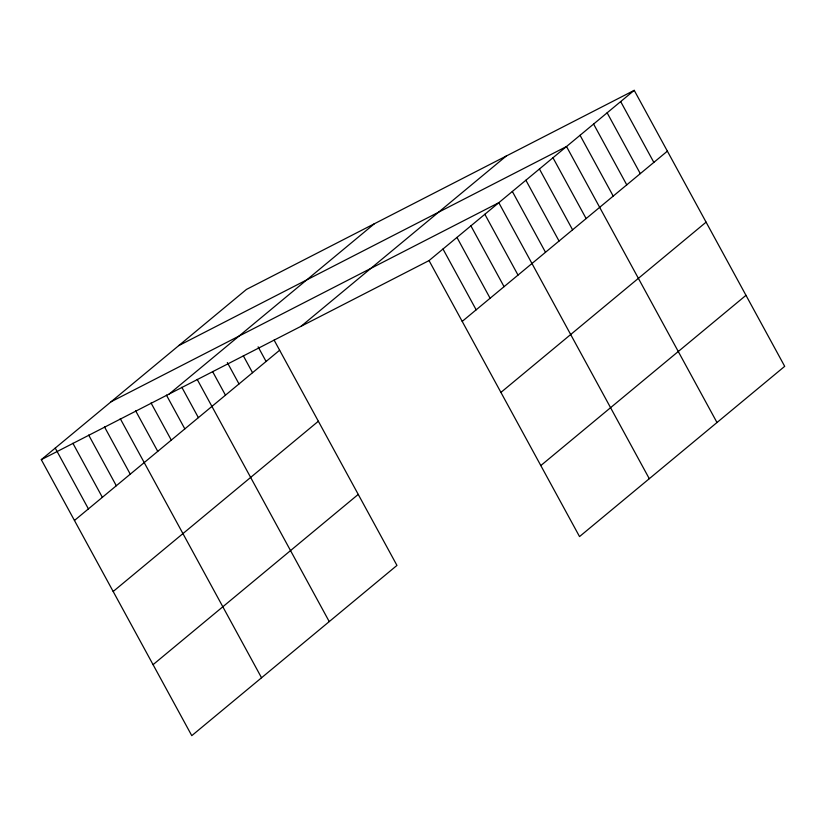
<?xml version="1.0" encoding="UTF-8"?>
<svg xmlns="http://www.w3.org/2000/svg" width="826" height="826" viewBox="0 0 826 826"><rect width="100%" height="100%" fill="white"/><g stroke="black" fill="none" stroke-linecap="round" stroke-linejoin="round"><path stroke-width="1.24" d="M274.108 340.095L396.955 565.418L191.777 735.656L41.3 459.659L246.468 289.42L634.223 90.344L784.7 366.341L579.532 536.58L429.045 260.582L634.223 90.344M169.258 393.961L374.426 223.722M301.087 326.28L506.266 156.031M74.454 520.473L279.632 350.234M113.172 591.488L318.351 421.25M462.209 321.397L667.377 151.158M153.068 664.651L358.236 494.413M500.917 392.412L706.096 222.163M540.813 465.565L745.981 295.326M178.767 345.598L566.512 146.522L716.989 422.52M111.056 401.777L498.811 202.7L649.288 478.698M41.3 459.659L429.045 260.582M620.677 101.577L653.841 162.392M607.141 112.811L640.295 173.625M593.595 124.045L626.758 184.869M580.058 135.288L613.212 196.103M552.976 157.756L586.13 218.57M539.43 168.989L572.583 229.804M525.894 180.223L559.047 241.047M512.347 191.467L545.501 252.281M484.852 214.275L518.016 275.089M470.903 225.849L504.056 286.663M456.954 237.423L490.107 298.248M442.994 249.008L476.158 309.822M258.104 346.827L266.086 361.468M243.34 355.81L252.549 372.712M227.336 362.542L239.003 383.945M212.571 371.524L225.467 395.179M197.187 379.382L329.244 621.596M181.803 387.239L198.385 417.646M166.418 395.096L184.838 428.89M151.034 402.954L171.302 440.124M135.65 410.811L157.756 451.357M120.266 418.668L261.543 677.774M104.479 426.866L130.26 474.176M88.681 435.065L116.311 485.75M72.884 443.263L102.362 497.324M55.249 448.084L88.413 508.899"/></g></svg>
